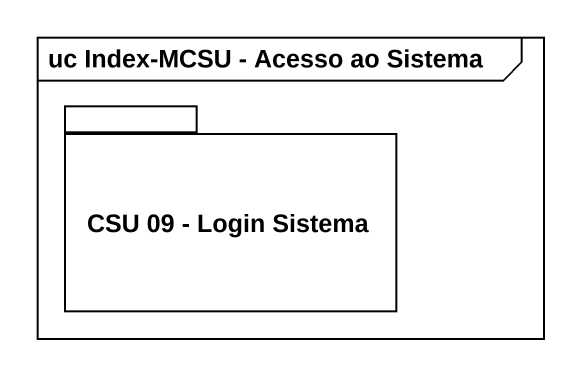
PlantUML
@startuml
mainframe uc Index-MCSU - Acesso ao Sistema
package "CSU 09 - Login Sistema" as CSU_09_Login_Sistema {
}
@enduml
